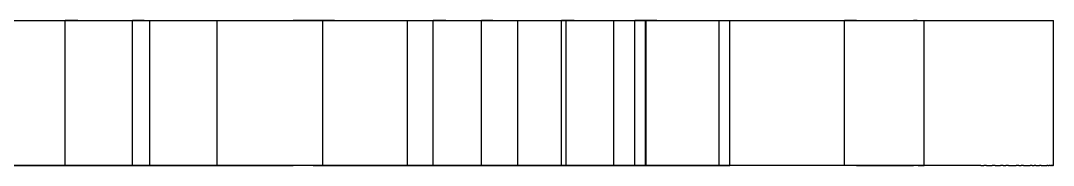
# Model space of a CAD drawing. Header units: millimetres. Extents: x -50 to 192, y -197 to 32.
# Drawn here: x -0.77 to 42, y -160 to -154 of the extents above; entities that cross this region are included whole.
import ezdxf

# ---------------------------------------------------------------- set-up
doc = ezdxf.new("R2010")
doc.units = ezdxf.units.MM
doc.layers.add('FRONT_XZ', color=7, linetype='Continuous')

msp = doc.modelspace()

# ---------------------------------------------------------------- linework, layer by layer
at = {"layer": 'FRONT_XZ'}
for p, q in [((-39, -154), (39, -154)), ((-1.419, -154), (-0.473, -154)), ((-0.473, -154), (0.473, -154)), ((0.473, -154), (1.419, -154)), ((1.072, -160), (1.072, -154)), ((1.074, -154), (1.072, -154)), ((1.078, -154), (1.074, -154)), ((1.085, -154), (1.078, -154)), ((1.094, -154), (1.085, -154)), ((1.107, -154), (1.094, -154)), ((1.122, -154), (1.107, -154)), ((1.14, -154), (1.122, -154)), ((1.16, -154), (1.14, -154)), ((1.183, -154), (1.16, -154)), ((1.209, -154), (1.183, -154)), ((1.237, -154), (1.209, -154)), ((1.268, -154), (1.237, -154)), ((1.301, -154), (1.268, -154)), ((1.337, -154), (1.301, -154)), ((1.374, -154), (1.337, -154)), ((1.415, -154), (1.374, -154)), ((1.457, -154), (1.415, -154)), ((1.419, -154), (2.362, -154)), ((1.502, -154), (1.457, -154)), ((1.548, -154), (1.502, -154)), ((1.597, -154), (1.548, -154)), ((1.597, -154), (1.648, -154)), ((1.648, -154), (1.7, -154)), ((1.7, -154), (1.755, -154)), ((1.755, -154), (1.811, -154)), ((1.811, -154), (1.868, -154)), ((1.868, -154), (1.927, -154)), ((1.927, -154), (1.988, -154)), ((1.988, -154), (2.05, -154)), ((2.05, -154), (2.113, -154)), ((2.113, -154), (2.177, -154)), ((2.177, -154), (2.242, -154)), ((2.242, -154), (2.308, -154)), ((2.308, -154), (2.375, -154)), ((2.362, -154), (3.302, -154)), ((2.375, -154), (2.443, -154)), ((2.443, -154), (2.511, -154)), ((2.511, -154), (2.579, -154)), ((2.579, -154), (2.649, -154)), ((2.649, -154), (2.718, -154)), ((2.718, -154), (2.787, -154)), ((2.787, -154), (2.857, -154)), ((2.857, -154), (2.927, -154)), ((2.927, -154), (2.996, -154)), ((2.996, -154), (3.065, -154)), ((3.065, -154), (3.134, -154)), ((3.134, -154), (3.202, -154)), ((3.202, -154), (3.27, -154)), ((3.27, -154), (3.337, -154)), ((3.302, -154), (4.236, -154)), ((3.337, -154), (3.403, -154)), ((3.403, -154), (3.468, -154)), ((3.468, -154), (3.532, -154)), ((3.532, -154), (3.595, -154)), ((3.595, -154), (3.657, -154)), ((3.657, -154), (3.717, -154)), ((3.717, -154), (3.776, -154)), ((3.776, -154), (3.834, -154)), ((3.834, -154), (3.89, -154)), ((3.864, -160), (3.864, -154)), ((3.865, -154), (3.864, -154)), ((3.869, -154), (3.865, -154)), ((3.876, -154), (3.869, -154)), ((3.886, -154), (3.876, -154)), ((3.898, -154), (3.886, -154)), ((3.89, -154), (3.944, -154)), ((3.913, -154), (3.898, -154)), ((3.931, -154), (3.913, -154)), ((3.951, -154), (3.931, -154)), ((3.944, -154), (3.997, -154)), ((3.975, -154), (3.951, -154)), ((4, -154), (3.975, -154)), ((3.997, -154), (4.047, -154)), ((4.028, -154), (4, -154)), ((4.059, -154), (4.028, -154)), ((4.047, -154), (4.096, -154)), ((4.092, -154), (4.059, -154)), ((4.128, -154), (4.092, -154)), ((4.096, -154), (4.143, -154)), ((4.166, -154), (4.128, -154)), ((4.143, -154), (4.187, -154)), ((4.206, -154), (4.166, -154)), ((4.187, -154), (4.23, -154)), ((4.249, -154), (4.206, -154)), ((4.23, -154), (4.27, -154)), ((4.236, -154), (5.164, -154)), ((4.293, -154), (4.249, -154)), ((4.27, -154), (4.308, -154)), ((4.34, -154), (4.293, -154)), ((4.308, -154), (4.344, -154)), ((4.34, -154), (4.389, -154)), ((4.344, -154), (4.377, -154)), ((4.377, -154), (4.407, -154)), ((4.389, -154), (4.439, -154)), ((4.407, -154), (4.436, -154)), ((4.436, -154), (4.461, -154)), ((4.439, -154), (4.492, -154)), ((4.461, -154), (4.484, -154)), ((4.484, -154), (4.505, -154)), ((4.492, -154), (4.546, -154)), ((4.505, -154), (4.523, -154)), ((4.523, -154), (4.538, -154)), ((4.538, -154), (4.55, -154)), ((4.546, -154), (4.602, -154)), ((4.55, -154), (4.56, -154)), ((4.567, -154), (4.56, -154)), ((4.567, -154), (4.571, -154)), ((4.571, -154), (4.572, -154)), ((4.572, -160), (4.572, -154)), ((4.602, -154), (4.66, -154)), ((4.66, -154), (4.719, -154)), ((4.719, -154), (4.779, -154)), ((4.779, -154), (4.841, -154)), ((4.841, -154), (4.904, -154)), ((4.904, -154), (4.968, -154)), ((4.968, -154), (5.033, -154)), ((5.033, -154), (5.099, -154)), ((5.099, -154), (5.166, -154)), ((5.164, -154), (6.084, -154)), ((5.166, -154), (5.234, -154)), ((5.234, -154), (5.302, -154)), ((5.302, -154), (5.371, -154)), ((5.371, -154), (5.44, -154)), ((5.44, -154), (5.509, -154)), ((5.509, -154), (5.579, -154)), ((5.579, -154), (5.648, -154)), ((5.648, -154), (5.718, -154)), ((5.718, -154), (5.787, -154)), ((5.787, -154), (5.856, -154)), ((5.856, -154), (5.925, -154)), ((5.925, -154), (5.993, -154)), ((5.993, -154), (6.061, -154)), ((6.061, -154), (6.128, -154)), ((6.084, -154), (6.994, -154)), ((6.128, -154), (6.194, -154)), ((6.194, -154), (6.259, -154)), ((6.259, -154), (6.323, -154)), ((6.323, -154), (6.386, -154)), ((6.386, -154), (6.448, -154)), ((6.448, -154), (6.509, -154)), ((6.509, -154), (6.568, -154)), ((6.568, -154), (6.625, -154)), ((6.625, -154), (6.681, -154)), ((6.681, -154), (6.736, -154)), ((6.736, -154), (6.788, -154)), ((6.788, -154), (6.839, -154)), ((6.839, -154), (6.887, -154)), ((6.887, -154), (6.934, -154)), ((6.934, -154), (6.979, -154)), ((6.979, -154), (7.021, -154)), ((6.994, -154), (7.893, -154)), ((7.021, -154), (7.061, -154)), ((7.061, -154), (7.099, -154)), ((7.099, -154), (7.135, -154)), ((7.135, -154), (7.168, -154)), ((7.168, -154), (7.199, -154)), ((7.199, -154), (7.227, -154)), ((7.227, -154), (7.253, -154)), ((7.253, -154), (7.276, -154)), ((7.276, -154), (7.296, -154)), ((7.296, -154), (7.314, -154)), ((7.314, -154), (7.329, -154)), ((7.329, -154), (7.342, -154)), ((7.342, -154), (7.351, -154)), ((7.351, -154), (7.358, -154)), ((7.358, -154), (7.362, -154)), ((7.362, -154), (7.364, -154)), ((7.364, -160), (7.364, -154)), ((7.893, -154), (8.779, -154)), ((8.779, -154), (9.652, -154)), ((9.652, -154), (10.509, -154)), ((11.349, -154), (10.509, -154)), ((12.172, -154), (11.349, -154)), ((11.75, -160), (11.75, -154)), ((11.751, -154), (11.75, -154)), ((11.756, -154), (11.751, -154)), ((11.762, -154), (11.756, -154)), ((11.772, -154), (11.762, -154)), ((11.784, -154), (11.772, -154)), ((11.8, -154), (11.784, -154)), ((11.817, -154), (11.8, -154)), ((11.838, -154), (11.817, -154)), ((11.861, -154), (11.838, -154)), ((11.887, -154), (11.861, -154)), ((11.915, -154), (11.887, -154)), ((11.946, -154), (11.915, -154)), ((11.979, -154), (11.946, -154)), ((12.014, -154), (11.979, -154)), ((12.052, -154), (12.014, -154)), ((12.092, -154), (12.052, -154)), ((12.135, -154), (12.092, -154)), ((12.18, -154), (12.135, -154)), ((12.172, -154), (12.976, -154)), ((12.226, -154), (12.18, -154)), ((12.226, -154), (12.275, -154)), ((12.275, -154), (12.326, -154)), ((12.326, -154), (12.378, -154)), ((12.378, -154), (12.432, -154)), ((12.432, -154), (12.488, -154)), ((12.488, -154), (12.546, -154)), ((12.546, -154), (12.605, -154)), ((12.605, -154), (12.665, -154)), ((12.665, -154), (12.727, -154)), ((12.727, -154), (12.79, -154)), ((12.79, -154), (12.854, -154)), ((12.854, -154), (12.92, -154)), ((12.92, -154), (12.986, -154)), ((12.976, -154), (13.759, -154)), ((12.986, -154), (13.053, -154)), ((13.053, -154), (13.12, -154)), ((13.12, -154), (13.189, -154)), ((13.189, -154), (13.257, -154)), ((13.257, -154), (13.326, -154)), ((13.326, -154), (13.396, -154)), ((13.396, -154), (13.465, -154)), ((13.465, -154), (13.535, -154)), ((13.535, -154), (13.604, -154)), ((13.604, -154), (13.674, -154)), ((13.674, -154), (13.743, -154)), ((13.743, -154), (13.811, -154)), ((13.759, -154), (14.52, -154)), ((13.811, -154), (13.88, -154)), ((13.88, -154), (13.947, -154)), ((13.947, -154), (14.014, -154)), ((14.014, -154), (14.08, -154)), ((14.08, -154), (14.146, -154)), ((14.146, -154), (14.21, -154)), ((14.21, -154), (14.273, -154)), ((14.273, -154), (14.335, -154)), ((14.335, -154), (14.395, -154)), ((14.395, -154), (14.454, -154)), ((14.454, -154), (14.512, -154)), ((14.512, -154), (14.568, -154)), ((14.52, -154), (15.258, -154)), ((14.568, -154), (14.622, -154)), ((14.622, -154), (14.674, -154)), ((14.674, -154), (14.725, -154)), ((14.725, -154), (14.774, -154)), ((14.774, -154), (14.82, -154)), ((14.82, -154), (14.865, -154)), ((14.865, -154), (14.908, -154)), ((14.908, -154), (14.948, -154)), ((14.948, -154), (14.986, -154)), ((14.986, -154), (15.021, -154)), ((15.021, -154), (15.054, -154)), ((15.054, -154), (15.085, -154)), ((15.085, -154), (15.113, -154)), ((15.113, -154), (15.139, -154)), ((15.139, -154), (15.162, -154)), ((15.162, -154), (15.183, -154)), ((15.183, -154), (15.2, -154)), ((15.2, -154), (15.216, -154)), ((15.216, -154), (15.228, -154)), ((15.228, -154), (15.238, -154)), ((15.238, -154), (15.244, -154)), ((15.244, -154), (15.249, -154)), ((15.249, -154), (15.25, -154)), ((15.25, -160), (15.25, -154)), ((15.258, -154), (15.972, -154)), ((15.972, -154), (16.661, -154)), ((16.317, -160), (16.317, -154)), ((16.318, -154), (16.317, -154)), ((16.322, -154), (16.318, -154)), ((16.329, -154), (16.322, -154)), ((16.339, -154), (16.329, -154)), ((16.351, -154), (16.339, -154)), ((16.366, -154), (16.351, -154)), ((16.384, -154), (16.366, -154)), ((16.404, -154), (16.384, -154)), ((16.427, -154), (16.404, -154)), ((16.453, -154), (16.427, -154)), ((16.481, -154), (16.453, -154)), ((16.512, -154), (16.481, -154)), ((16.545, -154), (16.512, -154)), ((16.581, -154), (16.545, -154)), ((16.619, -154), (16.581, -154)), ((16.659, -154), (16.619, -154)), ((16.701, -154), (16.659, -154)), ((16.661, -154), (17.324, -154)), ((16.746, -154), (16.701, -154)), ((16.793, -154), (16.746, -154)), ((16.841, -154), (16.793, -154)), ((16.841, -154), (16.892, -154)), ((16.892, -154), (16.945, -154)), ((16.945, -154), (16.999, -154)), ((16.999, -154), (17.055, -154)), ((17.055, -154), (17.112, -154)), ((17.112, -154), (17.172, -154)), ((17.172, -154), (17.232, -154)), ((17.232, -154), (17.294, -154)), ((17.294, -154), (17.357, -154)), ((17.324, -154), (17.959, -154)), ((17.357, -154), (17.421, -154)), ((17.421, -154), (17.486, -154)), ((17.486, -154), (17.552, -154)), ((17.552, -154), (17.619, -154)), ((17.619, -154), (17.687, -154)), ((17.687, -154), (17.755, -154)), ((17.755, -154), (17.824, -154)), ((17.824, -154), (17.893, -154)), ((17.893, -154), (17.962, -154)), ((17.959, -154), (18.565, -154)), ((17.962, -154), (18.032, -154)), ((18.032, -154), (18.101, -154)), ((18.101, -154), (18.171, -154)), ((18.171, -154), (18.24, -154)), ((18.24, -154), (18.309, -154)), ((18.309, -154), (18.378, -154)), ((18.315, -160), (18.315, -154)), ((18.316, -154), (18.315, -154)), ((18.32, -154), (18.316, -154)), ((18.327, -154), (18.32, -154)), ((18.337, -154), (18.327, -154)), ((18.349, -154), (18.337, -154)), ((18.364, -154), (18.349, -154)), ((18.382, -154), (18.364, -154)), ((18.378, -154), (18.446, -154)), ((18.403, -154), (18.382, -154)), ((18.426, -154), (18.403, -154)), ((18.451, -154), (18.426, -154)), ((18.446, -154), (18.514, -154)), ((18.48, -154), (18.451, -154)), ((18.51, -154), (18.48, -154)), ((18.544, -154), (18.51, -154)), ((18.514, -154), (18.581, -154)), ((18.579, -154), (18.544, -154)), ((18.565, -154), (19.143, -154)), ((18.617, -154), (18.579, -154)), ((18.581, -154), (18.647, -154)), ((18.657, -154), (18.617, -154)), ((18.647, -154), (18.712, -154)), ((18.7, -154), (18.657, -154)), ((18.744, -154), (18.7, -154)), ((18.712, -154), (18.776, -154)), ((18.791, -154), (18.744, -154)), ((18.776, -154), (18.839, -154)), ((18.791, -154), (18.84, -154)), ((18.839, -154), (18.901, -154)), ((18.84, -154), (18.89, -154)), ((18.89, -154), (18.943, -154)), ((18.901, -154), (18.962, -154)), ((18.943, -154), (18.997, -154)), ((18.962, -154), (19.021, -154)), ((18.997, -154), (19.053, -154)), ((19.021, -154), (19.078, -154)), ((19.053, -154), (19.111, -154)), ((19.078, -154), (19.134, -154)), ((19.111, -154), (19.17, -154)), ((19.134, -154), (19.188, -154)), ((19.143, -154), (19.69, -154)), ((19.17, -154), (19.23, -154)), ((19.188, -154), (19.241, -154)), ((19.23, -154), (19.292, -154)), ((19.241, -154), (19.292, -154)), ((19.292, -154), (19.34, -154)), ((19.292, -154), (19.355, -154)), ((19.34, -154), (19.387, -154)), ((19.355, -154), (19.419, -154)), ((19.387, -154), (19.432, -154)), ((19.419, -154), (19.485, -154)), ((19.432, -154), (19.474, -154)), ((19.474, -154), (19.514, -154)), ((19.485, -154), (19.551, -154)), ((19.514, -154), (19.552, -154)), ((19.551, -154), (19.618, -154)), ((19.552, -154), (19.588, -154)), ((19.588, -154), (19.621, -154)), ((19.618, -154), (19.685, -154)), ((19.621, -154), (19.652, -154)), ((19.652, -154), (19.68, -154)), ((19.68, -154), (19.706, -154)), ((19.685, -154), (19.753, -154)), ((19.69, -154), (20.206, -154)), ((19.706, -154), (19.729, -154)), ((19.729, -154), (19.749, -154)), ((19.749, -154), (19.767, -154)), ((19.753, -154), (19.822, -154)), ((19.767, -154), (19.782, -154)), ((19.782, -154), (19.794, -154)), ((19.794, -154), (19.804, -154)), ((19.804, -154), (19.811, -154)), ((19.811, -154), (19.815, -154)), ((19.815, -154), (19.817, -154)), ((19.817, -160), (19.817, -154)), ((19.822, -154), (19.891, -154)), ((19.891, -154), (19.961, -154)), ((19.961, -154), (20.03, -154)), ((20.03, -154), (20.1, -154)), ((20.1, -154), (20.169, -154)), ((20.169, -154), (20.239, -154)), ((20.206, -154), (20.69, -154)), ((20.239, -154), (20.308, -154)), ((20.308, -154), (20.376, -154)), ((20.376, -154), (20.445, -154)), ((20.445, -154), (20.512, -154)), ((20.512, -154), (20.579, -154)), ((20.579, -154), (20.645, -154)), ((20.645, -154), (20.71, -154)), ((20.69, -154), (21.141, -154)), ((20.71, -154), (20.775, -154)), ((20.775, -154), (20.838, -154)), ((20.838, -154), (20.899, -154)), ((20.899, -154), (20.96, -154)), ((20.96, -154), (21.019, -154)), ((21.019, -154), (21.077, -154)), ((21.077, -154), (21.133, -154)), ((21.133, -154), (21.187, -154)), ((21.141, -154), (21.559, -154)), ((21.187, -154), (21.239, -154)), ((21.239, -154), (21.29, -154)), ((21.29, -154), (21.339, -154)), ((21.339, -154), (21.385, -154)), ((21.385, -154), (21.43, -154)), ((21.43, -154), (21.472, -154)), ((21.472, -154), (21.513, -154)), ((21.513, -154), (21.551, -154)), ((21.551, -154), (21.586, -154)), ((21.559, -154), (21.943, -154)), ((21.586, -154), (21.619, -154)), ((21.619, -154), (21.65, -154)), ((21.633, -160), (21.633, -154)), ((21.634, -154), (21.633, -154)), ((21.638, -154), (21.634, -154)), ((21.645, -154), (21.638, -154)), ((21.655, -154), (21.645, -154)), ((21.65, -154), (21.678, -154)), ((21.667, -154), (21.655, -154)), ((21.682, -154), (21.667, -154)), ((21.678, -154), (21.704, -154)), ((21.7, -154), (21.682, -154)), ((21.721, -154), (21.7, -154)), ((21.727, -154), (21.704, -154)), ((21.744, -154), (21.721, -154)), ((21.748, -154), (21.727, -154)), ((21.769, -154), (21.744, -154)), ((21.765, -154), (21.748, -154)), ((21.78, -154), (21.765, -154)), ((21.797, -154), (21.769, -154)), ((21.793, -154), (21.78, -154)), ((21.802, -154), (21.793, -154)), ((21.828, -154), (21.797, -154)), ((21.809, -154), (21.802, -154)), ((21.809, -154), (21.814, -154)), ((21.814, -154), (21.815, -154)), ((21.815, -160), (21.815, -154)), ((21.861, -154), (21.828, -154)), ((21.897, -154), (21.861, -154)), ((21.935, -154), (21.897, -154)), ((21.975, -154), (21.935, -154)), ((21.943, -154), (22.292, -154)), ((22.018, -154), (21.975, -154)), ((22.062, -154), (22.018, -154)), ((22.109, -154), (22.062, -154)), ((22.158, -154), (22.109, -154)), ((22.158, -154), (22.208, -154)), ((22.208, -154), (22.261, -154)), ((22.261, -154), (22.315, -154)), ((22.292, -154), (22.606, -154)), ((22.315, -154), (22.371, -154)), ((22.371, -154), (22.429, -154)), ((22.429, -154), (22.488, -154)), ((22.488, -154), (22.548, -154)), ((22.548, -154), (22.61, -154)), ((22.606, -154), (22.884, -154)), ((22.61, -154), (22.673, -154)), ((22.673, -154), (22.737, -154)), ((22.737, -154), (22.802, -154)), ((22.802, -154), (22.868, -154)), ((22.868, -154), (22.935, -154)), ((22.884, -154), (23.126, -154)), ((22.935, -154), (23.003, -154)), ((23.003, -154), (23.071, -154)), ((23.071, -154), (23.14, -154)), ((23.126, -154), (23.331, -154)), ((23.14, -154), (23.209, -154)), ((23.209, -154), (23.278, -154)), ((23.278, -154), (23.348, -154)), ((23.331, -154), (23.5, -154)), ((23.348, -154), (23.417, -154)), ((23.417, -154), (23.487, -154)), ((23.487, -154), (23.556, -154)), ((23.5, -154), (23.631, -154)), ((23.556, -154), (23.625, -154)), ((23.625, -154), (23.694, -154)), ((23.631, -154), (23.725, -154)), ((23.694, -154), (23.762, -154)), ((23.725, -154), (23.781, -154)), ((23.762, -154), (23.83, -154)), ((23.781, -154), (23.8, -154)), ((23.8, -160), (23.8, -154)), ((23.83, -154), (23.897, -154)), ((23.897, -154), (23.963, -154)), ((23.963, -154), (24.028, -154)), ((24.028, -154), (24.092, -154)), ((24.092, -154), (24.155, -154)), ((24.155, -154), (24.217, -154)), ((24.217, -154), (24.278, -154)), ((24.278, -154), (24.337, -154)), ((24.337, -154), (24.394, -154)), ((24.394, -154), (24.45, -154)), ((24.45, -154), (24.505, -154)), ((24.505, -154), (24.557, -154)), ((24.557, -154), (24.608, -154)), ((24.608, -154), (24.656, -154)), ((24.656, -154), (24.703, -154)), ((24.66, -160), (24.66, -154)), ((24.661, -154), (24.66, -154)), ((24.666, -154), (24.661, -154)), ((24.672, -154), (24.666, -154)), ((24.682, -154), (24.672, -154)), ((24.694, -154), (24.682, -154)), ((24.71, -154), (24.694, -154)), ((24.703, -154), (24.748, -154)), ((24.727, -154), (24.71, -154)), ((24.748, -154), (24.727, -154)), ((24.748, -154), (24.79, -154)), ((24.771, -154), (24.748, -154)), ((24.797, -154), (24.771, -154)), ((24.79, -154), (24.83, -154)), ((24.825, -154), (24.797, -154)), ((24.855, -154), (24.825, -154)), ((24.83, -154), (24.868, -154)), ((24.889, -154), (24.855, -154)), ((24.868, -154), (24.904, -154)), ((24.924, -154), (24.889, -154)), ((24.904, -154), (24.937, -154)), ((24.962, -154), (24.924, -154)), ((24.937, -154), (24.968, -154)), ((25.002, -154), (24.962, -154)), ((24.968, -154), (24.996, -154)), ((24.996, -154), (25.022, -154)), ((25.045, -154), (25.002, -154)), ((25.022, -154), (25.045, -154)), ((25.045, -154), (25.065, -154)), ((25.089, -154), (25.045, -154)), ((25.065, -154), (25.083, -154)), ((25.083, -154), (25.098, -154)), ((25.136, -154), (25.089, -154)), ((25.098, -154), (25.111, -154)), ((25.102, -160), (25.102, -154)), ((25.103, -154), (25.102, -154)), ((25.108, -154), (25.103, -154)), ((25.115, -154), (25.108, -154)), ((25.111, -154), (25.12, -154)), ((25.124, -154), (25.115, -154)), ((25.12, -154), (25.127, -154)), ((25.137, -154), (25.124, -154)), ((25.127, -154), (25.131, -154)), ((25.131, -154), (25.133, -154)), ((25.133, -160), (25.133, -154)), ((25.136, -154), (25.185, -154)), ((25.152, -154), (25.137, -154)), ((25.169, -154), (25.152, -154)), ((25.19, -154), (25.169, -154)), ((25.185, -154), (25.236, -154)), ((25.213, -154), (25.19, -154)), ((25.239, -154), (25.213, -154)), ((25.236, -154), (25.288, -154)), ((25.267, -154), (25.239, -154)), ((25.298, -154), (25.267, -154)), ((25.288, -154), (25.342, -154)), ((25.331, -154), (25.298, -154)), ((25.366, -154), (25.331, -154)), ((25.342, -154), (25.398, -154)), ((25.404, -154), (25.366, -154)), ((25.398, -154), (25.456, -154)), ((25.445, -154), (25.404, -154)), ((25.487, -154), (25.445, -154)), ((25.456, -154), (25.515, -154)), ((25.532, -154), (25.487, -154)), ((25.515, -154), (25.575, -154)), ((25.578, -154), (25.532, -154)), ((25.575, -154), (25.637, -154)), ((25.578, -154), (25.627, -154)), ((25.627, -154), (25.678, -154)), ((25.637, -154), (25.7, -154)), ((25.678, -154), (25.73, -154)), ((25.7, -154), (25.764, -154)), ((25.73, -154), (25.784, -154)), ((25.764, -154), (25.83, -154)), ((25.784, -154), (25.84, -154)), ((25.83, -154), (25.896, -154)), ((25.84, -154), (25.898, -154)), ((25.896, -154), (25.963, -154)), ((25.898, -154), (25.957, -154)), ((25.957, -154), (26.018, -154)), ((25.963, -154), (26.03, -154)), ((26.018, -154), (26.079, -154)), ((26.03, -154), (26.098, -154)), ((26.079, -154), (26.142, -154)), ((26.098, -154), (26.167, -154)), ((26.142, -154), (26.207, -154)), ((26.167, -154), (26.236, -154)), ((26.207, -154), (26.272, -154)), ((26.236, -154), (26.306, -154)), ((26.272, -154), (26.338, -154)), ((26.306, -154), (26.375, -154)), ((26.338, -154), (26.405, -154)), ((26.375, -154), (26.445, -154)), ((26.405, -154), (26.472, -154)), ((26.445, -154), (26.514, -154)), ((26.472, -154), (26.541, -154)), ((26.514, -154), (26.584, -154)), ((26.541, -154), (26.609, -154)), ((26.584, -154), (26.653, -154)), ((26.609, -154), (26.678, -154)), ((26.653, -154), (26.721, -154)), ((26.678, -154), (26.748, -154)), ((26.721, -154), (26.79, -154)), ((26.748, -154), (26.817, -154)), ((26.79, -154), (26.857, -154)), ((26.817, -154), (26.887, -154)), ((26.857, -154), (26.924, -154)), ((26.887, -154), (26.956, -154)), ((26.924, -154), (26.99, -154)), ((26.956, -154), (27.026, -154)), ((26.99, -154), (27.055, -154)), ((27.026, -154), (27.095, -154)), ((27.055, -154), (27.12, -154)), ((27.095, -154), (27.164, -154)), ((27.12, -154), (27.183, -154)), ((27.164, -154), (27.232, -154)), ((27.183, -154), (27.245, -154)), ((27.232, -154), (27.299, -154)), ((27.245, -154), (27.305, -154)), ((27.299, -154), (27.366, -154)), ((27.305, -154), (27.364, -154)), ((27.364, -154), (27.422, -154)), ((27.366, -154), (27.432, -154)), ((27.422, -154), (27.478, -154)), ((27.432, -154), (27.498, -154)), ((27.478, -154), (27.532, -154)), ((27.498, -154), (27.562, -154)), ((27.532, -154), (27.584, -154)), ((27.562, -154), (27.625, -154)), ((27.584, -154), (27.635, -154)), ((27.625, -154), (27.687, -154)), ((27.635, -154), (27.684, -154)), ((27.684, -154), (27.73, -154)), ((27.687, -154), (27.747, -154)), ((27.73, -154), (27.775, -154)), ((27.747, -154), (27.806, -154)), ((27.775, -154), (27.818, -154)), ((27.806, -154), (27.864, -154)), ((27.818, -154), (27.858, -154)), ((27.858, -154), (27.896, -154)), ((27.864, -154), (27.92, -154)), ((27.896, -154), (27.931, -154)), ((27.92, -154), (27.974, -154)), ((27.931, -154), (27.964, -154)), ((27.964, -154), (27.995, -154)), ((27.974, -154), (28.027, -154)), ((27.995, -154), (28.023, -154)), ((28.023, -154), (28.049, -154)), ((28.027, -154), (28.077, -154)), ((28.049, -154), (28.072, -154)), ((28.072, -154), (28.093, -154)), ((28.077, -154), (28.126, -154)), ((28.093, -154), (28.11, -154)), ((28.11, -154), (28.126, -154)), ((28.126, -154), (28.138, -154)), ((28.126, -154), (28.173, -154)), ((28.138, -154), (28.148, -154)), ((28.148, -154), (28.154, -154)), ((28.154, -154), (28.159, -154)), ((28.159, -154), (28.16, -154)), ((28.16, -160), (28.16, -154)), ((28.173, -154), (28.217, -154)), ((28.217, -154), (28.26, -154)), ((28.26, -154), (28.3, -154)), ((28.3, -154), (28.338, -154)), ((28.338, -154), (28.373, -154)), ((28.373, -154), (28.407, -154)), ((28.407, -154), (28.437, -154)), ((28.437, -154), (28.466, -154)), ((28.466, -154), (28.491, -154)), ((28.491, -154), (28.514, -154)), ((28.514, -154), (28.535, -154)), ((28.535, -154), (28.553, -154)), ((28.553, -154), (28.568, -154)), ((28.568, -154), (28.58, -154)), ((28.58, -154), (28.59, -154)), ((28.59, -154), (28.597, -154)), ((28.597, -154), (28.601, -154)), ((28.601, -154), (28.602, -154)), ((28.602, -160), (28.602, -154)), ((33.35, -160), (33.35, -154)), ((33.351, -154), (33.35, -154)), ((33.355, -154), (33.351, -154)), ((33.362, -154), (33.355, -154)), ((33.371, -154), (33.362, -154)), ((33.383, -154), (33.371, -154)), ((33.397, -154), (33.383, -154)), ((33.414, -154), (33.397, -154)), ((33.433, -154), (33.414, -154)), ((33.455, -154), (33.433, -154)), ((33.479, -154), (33.455, -154)), ((33.505, -154), (33.479, -154)), ((33.534, -154), (33.505, -154)), ((33.566, -154), (33.534, -154)), ((33.599, -154), (33.566, -154)), ((33.635, -154), (33.599, -154)), ((33.673, -154), (33.635, -154)), ((33.713, -154), (33.673, -154)), ((33.755, -154), (33.713, -154)), ((33.799, -154), (33.755, -154)), ((33.845, -154), (33.799, -154)), ((33.845, -154), (33.893, -154)), ((33.893, -154), (33.942, -154)), ((33.942, -154), (33.993, -154)), ((33.993, -154), (34.046, -154)), ((34.046, -154), (34.1, -154)), ((34.1, -154), (34.156, -154)), ((34.156, -154), (34.213, -154)), ((34.213, -154), (34.271, -154)), ((34.271, -154), (34.331, -154)), ((34.331, -154), (34.391, -154)), ((34.391, -154), (34.453, -154)), ((34.453, -154), (34.515, -154)), ((34.515, -154), (34.578, -154)), ((34.578, -154), (34.642, -154)), ((34.642, -154), (34.706, -154)), ((34.706, -154), (34.771, -154)), ((34.771, -154), (34.836, -154)), ((34.836, -154), (34.902, -154)), ((34.902, -154), (34.967, -154)), ((34.967, -154), (35.033, -154)), ((35.033, -154), (35.098, -154)), ((35.098, -154), (35.164, -154)), ((35.164, -154), (35.229, -154)), ((35.229, -154), (35.294, -154)), ((35.294, -154), (35.358, -154)), ((35.358, -154), (35.422, -154)), ((35.422, -154), (35.485, -154)), ((35.485, -154), (35.547, -154)), ((35.547, -154), (35.609, -154)), ((35.609, -154), (35.669, -154)), ((35.669, -154), (35.729, -154)), ((35.729, -154), (35.787, -154)), ((35.787, -154), (35.844, -154)), ((35.844, -154), (35.9, -154)), ((35.9, -154), (35.954, -154)), ((35.954, -154), (36.007, -154)), ((36.007, -154), (36.058, -154)), ((36.058, -154), (36.107, -154)), ((36.107, -154), (36.155, -154)), ((36.155, -154), (36.201, -154)), ((36.245, -154), (36.201, -154)), ((36.287, -154), (36.245, -154)), ((36.327, -154), (36.287, -154)), ((36.365, -154), (36.327, -154)), ((36.365, -154), (36.401, -154)), ((36.401, -154), (36.434, -154)), ((36.434, -154), (36.466, -154)), ((36.466, -154), (36.495, -154)), ((36.495, -154), (36.521, -154)), ((36.521, -154), (36.545, -154)), ((36.545, -154), (36.567, -154)), ((36.567, -154), (36.586, -154)), ((36.586, -154), (36.603, -154)), ((36.603, -154), (36.617, -154)), ((36.617, -154), (36.629, -154)), ((36.629, -154), (36.638, -154)), ((36.638, -154), (36.645, -154)), ((36.645, -154), (36.649, -154)), ((36.649, -154), (36.65, -154)), ((36.65, -160), (36.65, -154)), ((39, -154), (39.118, -154)), ((39.118, -154), (39.235, -154)), ((39.235, -154), (39.353, -154)), ((39.353, -154), (39.469, -154)), ((39.469, -154), (39.585, -154)), ((39.585, -154), (39.7, -154)), ((39.7, -154), (39.814, -154)), ((39.814, -154), (39.927, -154)), ((39.927, -154), (40.038, -154)), ((40.038, -154), (40.148, -154)), ((40.148, -154), (40.256, -154)), ((40.256, -154), (40.362, -154)), ((40.362, -154), (40.466, -154)), ((40.466, -154), (40.567, -154)), ((40.567, -154), (40.667, -154)), ((40.667, -154), (40.763, -154)), ((40.763, -154), (40.857, -154)), ((40.857, -154), (40.948, -154)), ((40.948, -154), (41.036, -154)), ((41.036, -154), (41.121, -154)), ((41.121, -154), (41.203, -154)), ((41.203, -154), (41.281, -154)), ((41.281, -154), (41.356, -154)), ((41.356, -154), (41.427, -154)), ((41.427, -154), (41.494, -154)), ((41.494, -154), (41.558, -154)), ((41.558, -154), (41.617, -154)), ((41.617, -154), (41.673, -154)), ((41.673, -154), (41.724, -154)), ((41.724, -154), (41.772, -154)), ((41.772, -154), (41.815, -154)), ((41.815, -154), (41.853, -154)), ((41.853, -154), (41.887, -154)), ((41.887, -154), (41.917, -154)), ((41.917, -154), (41.942, -154)), ((41.942, -154), (41.963, -154)), ((41.963, -154), (41.979, -154)), ((41.979, -154), (41.991, -154)), ((41.991, -154), (41.998, -154)), ((41.998, -154), (42, -154)), ((42, -160), (42, -154)), ((39, -160), (-39, -160)), ((-1.419, -160), (-0.473, -160)), ((-0.473, -160), (0.473, -160)), ((0.473, -160), (1.419, -160)), ((1.074, -160), (1.072, -160)), ((1.078, -160), (1.074, -160)), ((1.085, -160), (1.078, -160)), ((1.094, -160), (1.085, -160)), ((1.107, -160), (1.094, -160)), ((1.122, -160), (1.107, -160)), ((1.14, -160), (1.122, -160)), ((1.16, -160), (1.14, -160)), ((1.183, -160), (1.16, -160)), ((1.209, -160), (1.183, -160)), ((1.237, -160), (1.209, -160)), ((1.268, -160), (1.237, -160)), ((1.301, -160), (1.268, -160)), ((1.337, -160), (1.301, -160)), ((1.374, -160), (1.337, -160)), ((1.415, -160), (1.374, -160)), ((1.457, -160), (1.415, -160)), ((1.419, -160), (2.362, -160)), ((1.502, -160), (1.457, -160)), ((1.548, -160), (1.502, -160)), ((1.597, -160), (1.548, -160)), ((1.597, -160), (1.648, -160)), ((1.648, -160), (1.7, -160)), ((1.7, -160), (1.755, -160)), ((1.755, -160), (1.811, -160)), ((1.811, -160), (1.868, -160)), ((1.868, -160), (1.927, -160)), ((1.927, -160), (1.988, -160)), ((1.988, -160), (2.05, -160)), ((2.05, -160), (2.113, -160)), ((2.113, -160), (2.177, -160)), ((2.177, -160), (2.242, -160)), ((2.242, -160), (2.308, -160)), ((2.308, -160), (2.375, -160)), ((2.362, -160), (3.302, -160)), ((2.375, -160), (2.443, -160)), ((2.443, -160), (2.511, -160)), ((2.511, -160), (2.579, -160)), ((2.579, -160), (2.649, -160)), ((2.649, -160), (2.718, -160)), ((2.718, -160), (2.787, -160)), ((2.787, -160), (2.857, -160)), ((2.857, -160), (2.927, -160)), ((2.927, -160), (2.996, -160)), ((2.996, -160), (3.065, -160)), ((3.065, -160), (3.134, -160)), ((3.134, -160), (3.202, -160)), ((3.202, -160), (3.27, -160)), ((3.27, -160), (3.337, -160)), ((3.302, -160), (4.236, -160)), ((3.337, -160), (3.403, -160)), ((3.403, -160), (3.468, -160)), ((3.468, -160), (3.532, -160)), ((3.532, -160), (3.595, -160)), ((3.595, -160), (3.657, -160)), ((3.657, -160), (3.717, -160)), ((3.717, -160), (3.776, -160)), ((3.776, -160), (3.834, -160)), ((3.834, -160), (3.89, -160)), ((3.865, -160), (3.864, -160)), ((3.869, -160), (3.865, -160)), ((3.876, -160), (3.869, -160)), ((3.886, -160), (3.876, -160)), ((3.898, -160), (3.886, -160)), ((3.89, -160), (3.944, -160)), ((3.913, -160), (3.898, -160)), ((3.931, -160), (3.913, -160)), ((3.951, -160), (3.931, -160)), ((3.944, -160), (3.997, -160)), ((3.975, -160), (3.951, -160)), ((4, -160), (3.975, -160)), ((3.997, -160), (4.047, -160)), ((4.028, -160), (4, -160)), ((4.059, -160), (4.028, -160)), ((4.047, -160), (4.096, -160)), ((4.092, -160), (4.059, -160)), ((4.128, -160), (4.092, -160)), ((4.096, -160), (4.143, -160)), ((4.166, -160), (4.128, -160)), ((4.143, -160), (4.187, -160)), ((4.206, -160), (4.166, -160)), ((4.187, -160), (4.23, -160)), ((4.249, -160), (4.206, -160)), ((4.23, -160), (4.27, -160)), ((4.236, -160), (5.164, -160)), ((4.293, -160), (4.249, -160)), ((4.27, -160), (4.308, -160)), ((4.34, -160), (4.293, -160)), ((4.308, -160), (4.344, -160)), ((4.34, -160), (4.389, -160)), ((4.344, -160), (4.377, -160)), ((4.377, -160), (4.407, -160)), ((4.389, -160), (4.439, -160)), ((4.407, -160), (4.436, -160)), ((4.436, -160), (4.461, -160)), ((4.439, -160), (4.492, -160)), ((4.461, -160), (4.484, -160)), ((4.484, -160), (4.505, -160)), ((4.492, -160), (4.546, -160)), ((4.505, -160), (4.523, -160)), ((4.523, -160), (4.538, -160)), ((4.538, -160), (4.55, -160)), ((4.546, -160), (4.602, -160)), ((4.55, -160), (4.56, -160)), ((4.567, -160), (4.56, -160)), ((4.571, -160), (4.567, -160)), ((4.571, -160), (4.572, -160)), ((4.602, -160), (4.66, -160)), ((4.66, -160), (4.719, -160)), ((4.719, -160), (4.779, -160)), ((4.779, -160), (4.841, -160)), ((4.841, -160), (4.904, -160)), ((4.904, -160), (4.968, -160)), ((4.968, -160), (5.033, -160)), ((5.033, -160), (5.099, -160)), ((5.099, -160), (5.166, -160)), ((5.164, -160), (6.084, -160)), ((5.166, -160), (5.234, -160)), ((5.234, -160), (5.302, -160)), ((5.302, -160), (5.371, -160)), ((5.371, -160), (5.44, -160)), ((5.44, -160), (5.509, -160)), ((5.509, -160), (5.579, -160)), ((5.579, -160), (5.648, -160)), ((5.648, -160), (5.718, -160)), ((5.718, -160), (5.787, -160)), ((5.787, -160), (5.856, -160)), ((5.856, -160), (5.925, -160)), ((5.925, -160), (5.993, -160)), ((5.993, -160), (6.061, -160)), ((6.061, -160), (6.128, -160)), ((6.084, -160), (6.994, -160)), ((6.128, -160), (6.194, -160)), ((6.194, -160), (6.259, -160)), ((6.259, -160), (6.323, -160)), ((6.323, -160), (6.386, -160)), ((6.386, -160), (6.448, -160)), ((6.448, -160), (6.509, -160)), ((6.509, -160), (6.568, -160)), ((6.568, -160), (6.625, -160)), ((6.625, -160), (6.681, -160)), ((6.681, -160), (6.736, -160)), ((6.736, -160), (6.788, -160)), ((6.788, -160), (6.839, -160)), ((6.839, -160), (6.887, -160)), ((6.887, -160), (6.934, -160)), ((6.934, -160), (6.979, -160)), ((6.979, -160), (7.021, -160)), ((6.994, -160), (7.893, -160)), ((7.021, -160), (7.061, -160)), ((7.061, -160), (7.099, -160)), ((7.099, -160), (7.135, -160)), ((7.135, -160), (7.168, -160)), ((7.168, -160), (7.199, -160)), ((7.199, -160), (7.227, -160)), ((7.227, -160), (7.253, -160)), ((7.253, -160), (7.276, -160)), ((7.276, -160), (7.296, -160)), ((7.296, -160), (7.314, -160)), ((7.314, -160), (7.329, -160)), ((7.329, -160), (7.342, -160)), ((7.342, -160), (7.351, -160)), ((7.351, -160), (7.358, -160)), ((7.358, -160), (7.362, -160)), ((7.362, -160), (7.364, -160)), ((7.893, -160), (8.779, -160)), ((8.779, -160), (9.652, -160)), ((9.652, -160), (10.509, -160)), ((11.349, -160), (10.509, -160)), ((11.349, -160), (12.172, -160)), ((11.751, -160), (11.75, -160)), ((11.756, -160), (11.751, -160)), ((11.762, -160), (11.756, -160)), ((11.772, -160), (11.762, -160)), ((11.784, -160), (11.772, -160)), ((11.8, -160), (11.784, -160)), ((11.817, -160), (11.8, -160)), ((11.838, -160), (11.817, -160)), ((11.861, -160), (11.838, -160)), ((11.887, -160), (11.861, -160)), ((11.915, -160), (11.887, -160)), ((11.946, -160), (11.915, -160)), ((11.979, -160), (11.946, -160)), ((12.014, -160), (11.979, -160)), ((12.052, -160), (12.014, -160)), ((12.092, -160), (12.052, -160)), ((12.135, -160), (12.092, -160)), ((12.18, -160), (12.135, -160)), ((12.172, -160), (12.976, -160)), ((12.226, -160), (12.18, -160)), ((12.226, -160), (12.275, -160)), ((12.275, -160), (12.326, -160)), ((12.326, -160), (12.378, -160)), ((12.378, -160), (12.432, -160)), ((12.432, -160), (12.488, -160)), ((12.488, -160), (12.546, -160)), ((12.546, -160), (12.605, -160)), ((12.605, -160), (12.665, -160)), ((12.665, -160), (12.727, -160)), ((12.727, -160), (12.79, -160)), ((12.79, -160), (12.854, -160)), ((12.854, -160), (12.92, -160)), ((12.92, -160), (12.986, -160)), ((12.976, -160), (13.759, -160)), ((12.986, -160), (13.053, -160)), ((13.053, -160), (13.12, -160)), ((13.12, -160), (13.189, -160)), ((13.189, -160), (13.257, -160)), ((13.257, -160), (13.326, -160)), ((13.326, -160), (13.396, -160)), ((13.396, -160), (13.465, -160)), ((13.465, -160), (13.535, -160)), ((13.535, -160), (13.604, -160)), ((13.604, -160), (13.674, -160)), ((13.674, -160), (13.743, -160)), ((13.743, -160), (13.811, -160)), ((13.759, -160), (14.52, -160)), ((13.811, -160), (13.88, -160)), ((13.88, -160), (13.947, -160)), ((13.947, -160), (14.014, -160)), ((14.014, -160), (14.08, -160)), ((14.08, -160), (14.146, -160)), ((14.146, -160), (14.21, -160)), ((14.21, -160), (14.273, -160)), ((14.273, -160), (14.335, -160)), ((14.335, -160), (14.395, -160)), ((14.395, -160), (14.454, -160)), ((14.454, -160), (14.512, -160)), ((14.512, -160), (14.568, -160)), ((14.52, -160), (15.258, -160)), ((14.568, -160), (14.622, -160)), ((14.622, -160), (14.674, -160)), ((14.674, -160), (14.725, -160)), ((14.725, -160), (14.774, -160)), ((14.774, -160), (14.82, -160)), ((14.82, -160), (14.865, -160)), ((14.865, -160), (14.908, -160)), ((14.908, -160), (14.948, -160)), ((14.948, -160), (14.986, -160)), ((14.986, -160), (15.021, -160)), ((15.021, -160), (15.054, -160)), ((15.054, -160), (15.085, -160)), ((15.085, -160), (15.113, -160)), ((15.113, -160), (15.139, -160)), ((15.139, -160), (15.162, -160)), ((15.162, -160), (15.183, -160)), ((15.183, -160), (15.2, -160)), ((15.2, -160), (15.216, -160)), ((15.216, -160), (15.228, -160)), ((15.228, -160), (15.238, -160)), ((15.238, -160), (15.244, -160)), ((15.244, -160), (15.249, -160)), ((15.249, -160), (15.25, -160)), ((15.258, -160), (15.972, -160)), ((15.972, -160), (16.661, -160)), ((16.318, -160), (16.317, -160)), ((16.322, -160), (16.318, -160)), ((16.329, -160), (16.322, -160)), ((16.339, -160), (16.329, -160)), ((16.351, -160), (16.339, -160)), ((16.366, -160), (16.351, -160)), ((16.384, -160), (16.366, -160)), ((16.404, -160), (16.384, -160)), ((16.427, -160), (16.404, -160)), ((16.453, -160), (16.427, -160)), ((16.481, -160), (16.453, -160)), ((16.512, -160), (16.481, -160)), ((16.545, -160), (16.512, -160)), ((16.581, -160), (16.545, -160)), ((16.619, -160), (16.581, -160)), ((16.659, -160), (16.619, -160)), ((16.701, -160), (16.659, -160)), ((16.661, -160), (17.324, -160)), ((16.746, -160), (16.701, -160)), ((16.793, -160), (16.746, -160)), ((16.841, -160), (16.793, -160)), ((16.841, -160), (16.892, -160)), ((16.892, -160), (16.945, -160)), ((16.945, -160), (16.999, -160)), ((16.999, -160), (17.055, -160)), ((17.055, -160), (17.112, -160)), ((17.112, -160), (17.172, -160)), ((17.172, -160), (17.232, -160)), ((17.232, -160), (17.294, -160)), ((17.294, -160), (17.357, -160)), ((17.324, -160), (17.959, -160)), ((17.357, -160), (17.421, -160)), ((17.421, -160), (17.486, -160)), ((17.486, -160), (17.552, -160)), ((17.552, -160), (17.619, -160)), ((17.619, -160), (17.687, -160)), ((17.687, -160), (17.755, -160)), ((17.755, -160), (17.824, -160)), ((17.824, -160), (17.893, -160)), ((17.893, -160), (17.962, -160)), ((17.959, -160), (18.565, -160)), ((17.962, -160), (18.032, -160)), ((18.032, -160), (18.101, -160)), ((18.101, -160), (18.171, -160)), ((18.171, -160), (18.24, -160)), ((18.24, -160), (18.309, -160)), ((18.309, -160), (18.378, -160)), ((18.316, -160), (18.315, -160)), ((18.32, -160), (18.316, -160)), ((18.327, -160), (18.32, -160)), ((18.337, -160), (18.327, -160)), ((18.349, -160), (18.337, -160)), ((18.364, -160), (18.349, -160)), ((18.382, -160), (18.364, -160)), ((18.378, -160), (18.446, -160)), ((18.403, -160), (18.382, -160)), ((18.426, -160), (18.403, -160)), ((18.451, -160), (18.426, -160)), ((18.446, -160), (18.514, -160)), ((18.48, -160), (18.451, -160)), ((18.51, -160), (18.48, -160)), ((18.544, -160), (18.51, -160)), ((18.514, -160), (18.581, -160)), ((18.579, -160), (18.544, -160)), ((18.565, -160), (19.143, -160)), ((18.617, -160), (18.579, -160)), ((18.581, -160), (18.647, -160)), ((18.657, -160), (18.617, -160)), ((18.647, -160), (18.712, -160)), ((18.7, -160), (18.657, -160)), ((18.744, -160), (18.7, -160)), ((18.712, -160), (18.776, -160)), ((18.791, -160), (18.744, -160)), ((18.776, -160), (18.839, -160)), ((18.791, -160), (18.84, -160)), ((18.839, -160), (18.901, -160)), ((18.84, -160), (18.89, -160)), ((18.89, -160), (18.943, -160)), ((18.901, -160), (18.962, -160)), ((18.943, -160), (18.997, -160)), ((18.962, -160), (19.021, -160)), ((18.997, -160), (19.053, -160)), ((19.021, -160), (19.078, -160)), ((19.053, -160), (19.111, -160)), ((19.078, -160), (19.134, -160)), ((19.111, -160), (19.17, -160)), ((19.134, -160), (19.188, -160)), ((19.143, -160), (19.69, -160)), ((19.17, -160), (19.23, -160)), ((19.188, -160), (19.241, -160)), ((19.23, -160), (19.292, -160)), ((19.241, -160), (19.292, -160)), ((19.292, -160), (19.34, -160)), ((19.292, -160), (19.355, -160)), ((19.34, -160), (19.387, -160)), ((19.355, -160), (19.419, -160)), ((19.387, -160), (19.432, -160)), ((19.419, -160), (19.485, -160)), ((19.432, -160), (19.474, -160)), ((19.474, -160), (19.514, -160)), ((19.485, -160), (19.551, -160)), ((19.514, -160), (19.552, -160)), ((19.551, -160), (19.618, -160)), ((19.552, -160), (19.588, -160)), ((19.588, -160), (19.621, -160)), ((19.618, -160), (19.685, -160)), ((19.621, -160), (19.652, -160)), ((19.652, -160), (19.68, -160)), ((19.68, -160), (19.706, -160)), ((19.685, -160), (19.753, -160)), ((19.69, -160), (20.206, -160)), ((19.706, -160), (19.729, -160)), ((19.729, -160), (19.749, -160)), ((19.749, -160), (19.767, -160)), ((19.753, -160), (19.822, -160)), ((19.767, -160), (19.782, -160)), ((19.782, -160), (19.794, -160)), ((19.794, -160), (19.804, -160)), ((19.804, -160), (19.811, -160)), ((19.811, -160), (19.815, -160)), ((19.815, -160), (19.817, -160)), ((19.822, -160), (19.891, -160)), ((19.891, -160), (19.961, -160)), ((19.961, -160), (20.03, -160)), ((20.03, -160), (20.1, -160)), ((20.1, -160), (20.169, -160)), ((20.169, -160), (20.239, -160)), ((20.206, -160), (20.69, -160)), ((20.239, -160), (20.308, -160)), ((20.308, -160), (20.376, -160)), ((20.376, -160), (20.445, -160)), ((20.445, -160), (20.512, -160)), ((20.512, -160), (20.579, -160)), ((20.579, -160), (20.645, -160)), ((20.645, -160), (20.71, -160)), ((20.69, -160), (21.141, -160)), ((20.71, -160), (20.775, -160)), ((20.775, -160), (20.838, -160)), ((20.838, -160), (20.899, -160)), ((20.899, -160), (20.96, -160)), ((20.96, -160), (21.019, -160)), ((21.019, -160), (21.077, -160)), ((21.077, -160), (21.133, -160)), ((21.133, -160), (21.187, -160)), ((21.141, -160), (21.559, -160)), ((21.187, -160), (21.239, -160)), ((21.239, -160), (21.29, -160)), ((21.29, -160), (21.339, -160)), ((21.339, -160), (21.385, -160)), ((21.385, -160), (21.43, -160)), ((21.43, -160), (21.472, -160)), ((21.472, -160), (21.513, -160)), ((21.513, -160), (21.551, -160)), ((21.551, -160), (21.586, -160)), ((21.559, -160), (21.943, -160)), ((21.586, -160), (21.619, -160)), ((21.619, -160), (21.65, -160)), ((21.634, -160), (21.633, -160)), ((21.638, -160), (21.634, -160)), ((21.645, -160), (21.638, -160)), ((21.655, -160), (21.645, -160)), ((21.65, -160), (21.678, -160)), ((21.667, -160), (21.655, -160)), ((21.682, -160), (21.667, -160)), ((21.678, -160), (21.704, -160)), ((21.7, -160), (21.682, -160)), ((21.721, -160), (21.7, -160)), ((21.727, -160), (21.704, -160)), ((21.744, -160), (21.721, -160)), ((21.748, -160), (21.727, -160)), ((21.769, -160), (21.744, -160)), ((21.765, -160), (21.748, -160)), ((21.78, -160), (21.765, -160)), ((21.797, -160), (21.769, -160)), ((21.793, -160), (21.78, -160)), ((21.802, -160), (21.793, -160)), ((21.828, -160), (21.797, -160)), ((21.809, -160), (21.802, -160)), ((21.814, -160), (21.809, -160)), ((21.814, -160), (21.815, -160)), ((21.861, -160), (21.828, -160)), ((21.897, -160), (21.861, -160)), ((21.935, -160), (21.897, -160)), ((21.975, -160), (21.935, -160)), ((21.943, -160), (22.292, -160)), ((22.018, -160), (21.975, -160)), ((22.062, -160), (22.018, -160)), ((22.109, -160), (22.062, -160)), ((22.158, -160), (22.109, -160)), ((22.158, -160), (22.208, -160)), ((22.208, -160), (22.261, -160)), ((22.261, -160), (22.315, -160)), ((22.292, -160), (22.606, -160)), ((22.315, -160), (22.371, -160)), ((22.371, -160), (22.429, -160)), ((22.429, -160), (22.488, -160)), ((22.488, -160), (22.548, -160)), ((22.548, -160), (22.61, -160)), ((22.606, -160), (22.884, -160)), ((22.61, -160), (22.673, -160)), ((22.673, -160), (22.737, -160)), ((22.737, -160), (22.802, -160)), ((22.802, -160), (22.868, -160)), ((22.868, -160), (22.935, -160)), ((22.884, -160), (23.126, -160)), ((22.935, -160), (23.003, -160)), ((23.003, -160), (23.071, -160)), ((23.071, -160), (23.14, -160)), ((23.126, -160), (23.331, -160)), ((23.14, -160), (23.209, -160)), ((23.209, -160), (23.278, -160)), ((23.278, -160), (23.348, -160)), ((23.331, -160), (23.5, -160)), ((23.348, -160), (23.417, -160)), ((23.417, -160), (23.487, -160)), ((23.487, -160), (23.556, -160)), ((23.5, -160), (23.631, -160)), ((23.556, -160), (23.625, -160)), ((23.625, -160), (23.694, -160)), ((23.631, -160), (23.725, -160)), ((23.694, -160), (23.762, -160)), ((23.725, -160), (23.781, -160)), ((23.762, -160), (23.83, -160)), ((23.781, -160), (23.8, -160)), ((23.83, -160), (23.897, -160)), ((23.897, -160), (23.963, -160)), ((23.963, -160), (24.028, -160)), ((24.028, -160), (24.092, -160)), ((24.092, -160), (24.155, -160)), ((24.155, -160), (24.217, -160)), ((24.217, -160), (24.278, -160)), ((24.278, -160), (24.337, -160)), ((24.337, -160), (24.394, -160)), ((24.394, -160), (24.45, -160)), ((24.45, -160), (24.505, -160)), ((24.505, -160), (24.557, -160)), ((24.557, -160), (24.608, -160)), ((24.608, -160), (24.656, -160)), ((24.656, -160), (24.703, -160)), ((24.661, -160), (24.66, -160)), ((24.666, -160), (24.661, -160)), ((24.672, -160), (24.666, -160)), ((24.682, -160), (24.672, -160)), ((24.694, -160), (24.682, -160)), ((24.71, -160), (24.694, -160)), ((24.703, -160), (24.748, -160)), ((24.727, -160), (24.71, -160)), ((24.748, -160), (24.727, -160)), ((24.748, -160), (24.79, -160)), ((24.771, -160), (24.748, -160)), ((24.797, -160), (24.771, -160)), ((24.79, -160), (24.83, -160)), ((24.825, -160), (24.797, -160)), ((24.855, -160), (24.825, -160)), ((24.83, -160), (24.868, -160)), ((24.889, -160), (24.855, -160)), ((24.868, -160), (24.904, -160)), ((24.924, -160), (24.889, -160)), ((24.904, -160), (24.937, -160)), ((24.962, -160), (24.924, -160)), ((24.937, -160), (24.968, -160)), ((25.002, -160), (24.962, -160)), ((24.968, -160), (24.996, -160)), ((24.996, -160), (25.022, -160)), ((25.045, -160), (25.002, -160)), ((25.022, -160), (25.045, -160)), ((25.045, -160), (25.065, -160)), ((25.089, -160), (25.045, -160)), ((25.065, -160), (25.083, -160)), ((25.083, -160), (25.098, -160)), ((25.136, -160), (25.089, -160)), ((25.098, -160), (25.111, -160)), ((25.103, -160), (25.102, -160)), ((25.108, -160), (25.103, -160)), ((25.115, -160), (25.108, -160)), ((25.111, -160), (25.12, -160)), ((25.124, -160), (25.115, -160)), ((25.12, -160), (25.127, -160)), ((25.137, -160), (25.124, -160)), ((25.127, -160), (25.131, -160)), ((25.131, -160), (25.133, -160)), ((25.136, -160), (25.185, -160)), ((25.152, -160), (25.137, -160)), ((25.169, -160), (25.152, -160)), ((25.19, -160), (25.169, -160)), ((25.185, -160), (25.236, -160)), ((25.213, -160), (25.19, -160)), ((25.239, -160), (25.213, -160)), ((25.236, -160), (25.288, -160)), ((25.267, -160), (25.239, -160)), ((25.298, -160), (25.267, -160)), ((25.288, -160), (25.342, -160)), ((25.331, -160), (25.298, -160)), ((25.366, -160), (25.331, -160)), ((25.342, -160), (25.398, -160)), ((25.404, -160), (25.366, -160)), ((25.398, -160), (25.456, -160)), ((25.445, -160), (25.404, -160)), ((25.487, -160), (25.445, -160)), ((25.456, -160), (25.515, -160)), ((25.532, -160), (25.487, -160)), ((25.515, -160), (25.575, -160)), ((25.578, -160), (25.532, -160)), ((25.575, -160), (25.637, -160)), ((25.578, -160), (25.627, -160)), ((25.627, -160), (25.678, -160)), ((25.637, -160), (25.7, -160)), ((25.678, -160), (25.73, -160)), ((25.7, -160), (25.764, -160)), ((25.73, -160), (25.784, -160)), ((25.764, -160), (25.83, -160)), ((25.784, -160), (25.84, -160)), ((25.83, -160), (25.896, -160)), ((25.84, -160), (25.898, -160)), ((25.896, -160), (25.963, -160)), ((25.898, -160), (25.957, -160)), ((25.957, -160), (26.018, -160)), ((25.963, -160), (26.03, -160)), ((26.018, -160), (26.079, -160)), ((26.03, -160), (26.098, -160)), ((26.079, -160), (26.142, -160)), ((26.098, -160), (26.167, -160)), ((26.142, -160), (26.207, -160)), ((26.167, -160), (26.236, -160)), ((26.207, -160), (26.272, -160)), ((26.236, -160), (26.306, -160)), ((26.272, -160), (26.338, -160)), ((26.306, -160), (26.375, -160)), ((26.338, -160), (26.405, -160)), ((26.375, -160), (26.445, -160)), ((26.405, -160), (26.472, -160)), ((26.445, -160), (26.514, -160)), ((26.472, -160), (26.541, -160)), ((26.514, -160), (26.584, -160)), ((26.541, -160), (26.609, -160)), ((26.584, -160), (26.653, -160)), ((26.609, -160), (26.678, -160)), ((26.653, -160), (26.721, -160)), ((26.678, -160), (26.748, -160)), ((26.721, -160), (26.79, -160)), ((26.748, -160), (26.817, -160)), ((26.79, -160), (26.857, -160)), ((26.817, -160), (26.887, -160)), ((26.857, -160), (26.924, -160)), ((26.887, -160), (26.956, -160)), ((26.924, -160), (26.99, -160)), ((26.956, -160), (27.026, -160)), ((26.99, -160), (27.055, -160)), ((27.026, -160), (27.095, -160)), ((27.055, -160), (27.12, -160)), ((27.095, -160), (27.164, -160)), ((27.12, -160), (27.183, -160)), ((27.164, -160), (27.232, -160)), ((27.183, -160), (27.245, -160)), ((27.232, -160), (27.299, -160)), ((27.245, -160), (27.305, -160)), ((27.299, -160), (27.366, -160)), ((27.305, -160), (27.364, -160)), ((27.364, -160), (27.422, -160)), ((27.366, -160), (27.432, -160)), ((27.422, -160), (27.478, -160)), ((27.432, -160), (27.498, -160)), ((27.478, -160), (27.532, -160)), ((27.498, -160), (27.562, -160)), ((27.532, -160), (27.584, -160)), ((27.562, -160), (27.625, -160)), ((27.584, -160), (27.635, -160)), ((27.625, -160), (27.687, -160)), ((27.635, -160), (27.684, -160)), ((27.684, -160), (27.73, -160)), ((27.687, -160), (27.747, -160)), ((27.73, -160), (27.775, -160)), ((27.747, -160), (27.806, -160)), ((27.775, -160), (27.818, -160)), ((27.806, -160), (27.864, -160)), ((27.818, -160), (27.858, -160)), ((27.858, -160), (27.896, -160)), ((27.864, -160), (27.92, -160)), ((27.896, -160), (27.931, -160)), ((27.92, -160), (27.974, -160)), ((27.931, -160), (27.964, -160)), ((27.964, -160), (27.995, -160)), ((27.974, -160), (28.027, -160)), ((27.995, -160), (28.023, -160)), ((28.023, -160), (28.049, -160)), ((28.027, -160), (28.077, -160)), ((28.049, -160), (28.072, -160)), ((28.072, -160), (28.093, -160)), ((28.077, -160), (28.126, -160)), ((28.093, -160), (28.11, -160)), ((28.11, -160), (28.126, -160)), ((28.126, -160), (28.138, -160)), ((28.126, -160), (28.173, -160)), ((28.138, -160), (28.148, -160)), ((28.148, -160), (28.154, -160)), ((28.154, -160), (28.159, -160)), ((28.159, -160), (28.16, -160)), ((28.173, -160), (28.217, -160)), ((28.217, -160), (28.26, -160)), ((28.26, -160), (28.3, -160)), ((28.3, -160), (28.338, -160)), ((28.338, -160), (28.373, -160)), ((28.373, -160), (28.407, -160)), ((28.407, -160), (28.437, -160)), ((28.437, -160), (28.466, -160)), ((28.466, -160), (28.491, -160)), ((28.491, -160), (28.514, -160)), ((28.514, -160), (28.535, -160)), ((28.535, -160), (28.553, -160)), ((28.553, -160), (28.568, -160)), ((28.568, -160), (28.58, -160)), ((28.58, -160), (28.59, -160)), ((28.59, -160), (28.597, -160)), ((28.597, -160), (28.601, -160)), ((28.601, -160), (28.602, -160)), ((33.351, -160), (33.35, -160)), ((33.355, -160), (33.351, -160)), ((33.362, -160), (33.355, -160)), ((33.371, -160), (33.362, -160)), ((33.383, -160), (33.371, -160)), ((33.397, -160), (33.383, -160)), ((33.414, -160), (33.397, -160)), ((33.433, -160), (33.414, -160)), ((33.455, -160), (33.433, -160)), ((33.479, -160), (33.455, -160)), ((33.505, -160), (33.479, -160)), ((33.534, -160), (33.505, -160)), ((33.566, -160), (33.534, -160)), ((33.599, -160), (33.566, -160)), ((33.635, -160), (33.599, -160)), ((33.673, -160), (33.635, -160)), ((33.713, -160), (33.673, -160)), ((33.755, -160), (33.713, -160)), ((33.799, -160), (33.755, -160)), ((33.845, -160), (33.799, -160)), ((33.845, -160), (33.893, -160)), ((33.893, -160), (33.942, -160)), ((33.942, -160), (33.993, -160)), ((33.993, -160), (34.046, -160)), ((34.046, -160), (34.1, -160)), ((34.1, -160), (34.156, -160)), ((34.156, -160), (34.213, -160)), ((34.213, -160), (34.271, -160)), ((34.271, -160), (34.331, -160)), ((34.331, -160), (34.391, -160)), ((34.391, -160), (34.453, -160)), ((34.453, -160), (34.515, -160)), ((34.515, -160), (34.578, -160)), ((34.578, -160), (34.642, -160)), ((34.642, -160), (34.706, -160)), ((34.706, -160), (34.771, -160)), ((34.771, -160), (34.836, -160)), ((34.836, -160), (34.902, -160)), ((34.902, -160), (34.967, -160)), ((34.967, -160), (35.033, -160)), ((35.033, -160), (35.098, -160)), ((35.098, -160), (35.164, -160)), ((35.164, -160), (35.229, -160)), ((35.229, -160), (35.294, -160)), ((35.294, -160), (35.358, -160)), ((35.358, -160), (35.422, -160)), ((35.422, -160), (35.485, -160)), ((35.485, -160), (35.547, -160)), ((35.547, -160), (35.609, -160)), ((35.609, -160), (35.669, -160)), ((35.669, -160), (35.729, -160)), ((35.729, -160), (35.787, -160)), ((35.787, -160), (35.844, -160)), ((35.844, -160), (35.9, -160)), ((35.9, -160), (35.954, -160)), ((35.954, -160), (36.007, -160)), ((36.007, -160), (36.058, -160)), ((36.058, -160), (36.107, -160)), ((36.107, -160), (36.155, -160)), ((36.155, -160), (36.201, -160)), ((36.245, -160), (36.201, -160)), ((36.287, -160), (36.245, -160)), ((36.327, -160), (36.287, -160)), ((36.365, -160), (36.327, -160)), ((36.401, -160), (36.365, -160)), ((36.401, -160), (36.434, -160)), ((36.434, -160), (36.466, -160)), ((36.466, -160), (36.495, -160)), ((36.495, -160), (36.521, -160)), ((36.521, -160), (36.545, -160)), ((36.545, -160), (36.567, -160)), ((36.567, -160), (36.586, -160)), ((36.586, -160), (36.603, -160)), ((36.603, -160), (36.617, -160)), ((36.617, -160), (36.629, -160)), ((36.629, -160), (36.638, -160)), ((36.638, -160), (36.645, -160)), ((36.645, -160), (36.649, -160)), ((36.649, -160), (36.65, -160)), ((39, -160), (39.118, -160)), ((39.235, -160), (39.118, -160)), ((39.235, -160), (39.353, -160)), ((39.353, -160), (39.469, -160)), ((39.585, -160), (39.469, -160)), ((39.585, -160), (39.7, -160)), ((39.7, -160), (39.814, -160)), ((39.927, -160), (39.814, -160)), ((39.927, -160), (40.038, -160)), ((40.148, -160), (40.038, -160)), ((40.148, -160), (40.256, -160)), ((40.256, -160), (40.362, -160)), ((40.362, -160), (40.466, -160)), ((40.567, -160), (40.466, -160)), ((40.567, -160), (40.667, -160)), ((40.763, -160), (40.667, -160)), ((40.763, -160), (40.857, -160)), ((40.857, -160), (40.948, -160)), ((40.948, -160), (41.036, -160)), ((41.121, -160), (41.036, -160)), ((41.121, -160), (41.203, -160)), ((41.281, -160), (41.203, -160)), ((41.281, -160), (41.356, -160)), ((41.356, -160), (41.427, -160)), ((41.494, -160), (41.427, -160)), ((41.494, -160), (41.558, -160)), ((41.558, -160), (41.617, -160)), ((41.617, -160), (41.673, -160)), ((41.673, -160), (41.724, -160)), ((41.772, -160), (41.724, -160)), ((41.772, -160), (41.815, -160)), ((41.853, -160), (41.815, -160)), ((41.853, -160), (41.887, -160)), ((41.917, -160), (41.887, -160)), ((41.917, -160), (41.942, -160)), ((41.963, -160), (41.942, -160)), ((41.963, -160), (41.979, -160)), ((41.979, -160), (41.991, -160)), ((41.991, -160), (41.998, -160)), ((42, -160), (41.998, -160))]:
    msp.add_line(p, q, dxfattribs=at)

doc.saveas('drawing.dxf')
